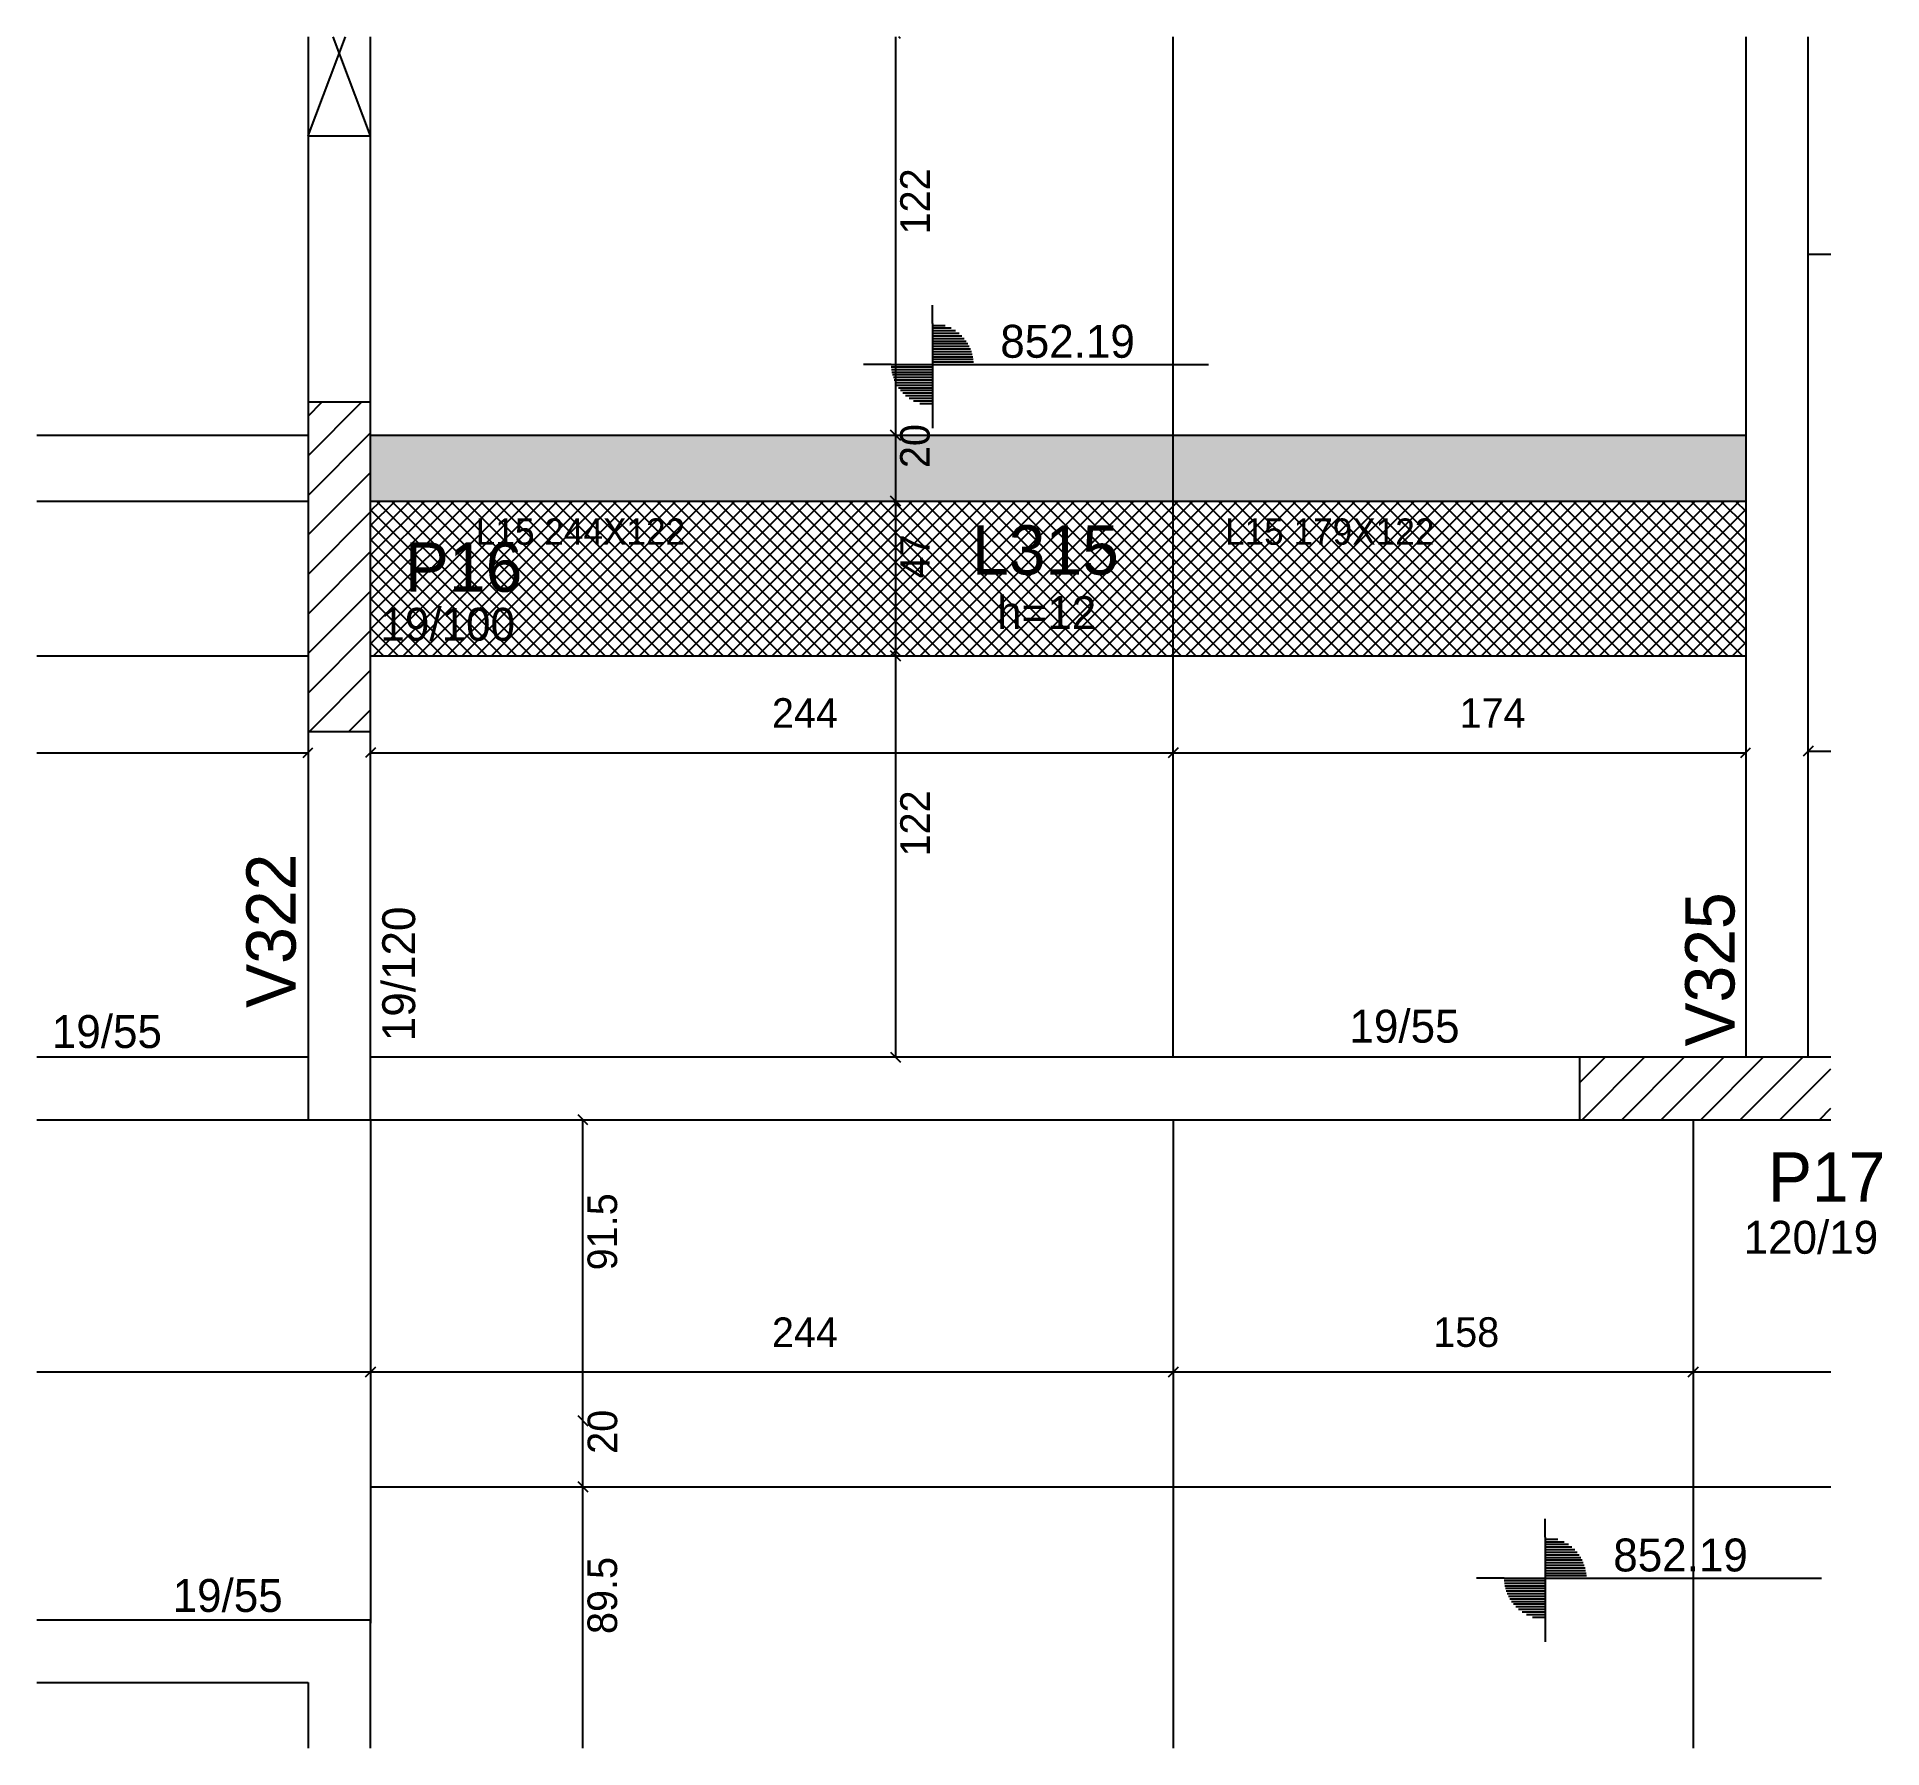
# Model space of a CAD drawing. Header units: metres. Extents: x 5251 to 5812, y 2071 to 2591.
import ezdxf

# ---------------------------------------------------------------- set-up
doc = ezdxf.new("R2010")
doc.units = ezdxf.units.M
for name, color, linetype in [('1', 7, 'Continuous'), ('3', 7, 'Continuous'), ('4', 7, 'Continuous'), ('7', 7, 'Continuous'), ('AUX00', 7, 'Continuous'), ('Hachura', 7, 'Continuous'), ('Painéis', 7, 'Continuous')]:
    doc.layers.add(name, color=color, linetype=linetype)

msp = doc.modelspace()

# ---------------------------------------------------------------- hatches: boundary and pattern name
at = {"layer": 'Hachura'}
h = msp.add_hatch(color=7, dxfattribs=at)
h.dxf.hatch_style = 1
h.paths.add_polyline_path([(5352.07, 2449.94), (5770.07, 2449.94), (5770.07, 2469.94), (5352.07, 2469.94), (5352.07, 2449.94)])
h = msp.add_hatch(dxfattribs=at)
h.set_pattern_fill('ANSI37')
h.paths.add_polyline_path([(5770.07, 2449.94), (5352.07, 2449.94), (5352.07, 2402.94), (5770.07, 2402.94), (5770.07, 2449.94)])

# ---------------------------------------------------------------- linework, layer by layer
at = {"layer": '1', "color": 1, "lineweight": 25}
for p, q in [((5333.07, 2560.94), (5344.48, 2590.96)), ((5352.07, 2560.94), (5340.66, 2590.96))]:
    msp.add_line(p, q, dxfattribs=at)
at = {"layer": '3', "color": 3, "lineweight": 25}
for p, q in [((5522.83, 2503.92), (5522.83, 2509.42)), ((5522.83, 2503.92), (5522.83, 2478.92)), ((5522.83, 2503.31), (5526.68, 2503.31)), ((5522.83, 2502.52), (5528.58, 2502.52)), ((5522.83, 2501.72), (5529.9, 2501.72)), ((5522.83, 2500.93), (5530.94, 2500.93)), ((5522.83, 2500.14), (5531.79, 2500.14)), ((5522.83, 2499.34), (5532.49, 2499.34)), ((5522.83, 2498.55), (5533.09, 2498.55)), ((5522.83, 2497.76), (5533.6, 2497.76)), ((5522.83, 2496.97), (5534.03, 2496.97)), ((5522.83, 2496.17), (5534.39, 2496.17)), ((5510.33, 2491.42), (5501.9, 2491.42)), ((5510.33, 2491.42), (5535.33, 2491.42)), ((5522.83, 2490.62), (5510.33, 2490.62)), ((5522.83, 2495.38), (5534.69, 2495.38)), ((5522.83, 2494.59), (5534.92, 2494.59)), ((5522.83, 2493.79), (5535.1, 2493.79)), ((5522.83, 2493), (5535.23, 2493)), ((5522.83, 2492.21), (5535.33, 2492.21)), ((5535.33, 2491.42), (5606.75, 2491.42)), ((5522.83, 2489.83), (5510.43, 2489.83)), ((5522.83, 2489.04), (5510.56, 2489.04)), ((5522.83, 2488.24), (5510.74, 2488.24)), ((5522.83, 2487.45), (5510.98, 2487.45)), ((5522.83, 2486.66), (5511.27, 2486.66)), ((5522.83, 2485.87), (5511.63, 2485.87)), ((5522.83, 2485.07), (5512.06, 2485.07)), ((5333.07, 2463.68), (5349.33, 2479.94)), ((5333.07, 2475.7), (5337.3, 2479.94)), ((5522.83, 2484.28), (5512.57, 2484.28)), ((5522.83, 2483.49), (5513.17, 2483.49)), ((5522.83, 2482.69), (5513.88, 2482.69)), ((5522.83, 2481.9), (5514.72, 2481.9)), ((5522.83, 2481.11), (5515.76, 2481.11)), ((5522.83, 2480.32), (5517.08, 2480.32)), ((5522.83, 2479.52), (5518.98, 2479.52)), ((5522.83, 2478.92), (5522.83, 2472.05)), ((5333.07, 2451.66), (5352.07, 2470.66)), ((5333.07, 2439.64), (5352.07, 2458.64)), ((5333.07, 2427.62), (5352.07, 2446.62)), ((5333.07, 2415.6), (5352.07, 2434.6)), ((5333.07, 2403.58), (5352.07, 2422.58)), ((5333.07, 2391.56), (5352.07, 2410.56)), ((5333.47, 2379.94), (5352.07, 2398.53)), ((5345.49, 2379.94), (5352.07, 2386.51)), ((5719.57, 2273.18), (5727.32, 2280.94)), ((5720.35, 2261.94), (5739.35, 2280.94)), ((5732.37, 2261.94), (5751.37, 2280.94)), ((5744.39, 2261.94), (5763.39, 2280.94)), ((5756.41, 2261.94), (5775.41, 2280.94)), ((5768.43, 2261.94), (5787.43, 2280.94)), ((5780.45, 2261.94), (5795.96, 2277.45)), ((5792.47, 2261.94), (5795.96, 2265.43)), ((5709.15, 2135.15), (5709.15, 2140.65)), ((5709.15, 2135.15), (5709.15, 2110.15)), ((5709.15, 2134.54), (5713, 2134.54)), ((5709.15, 2133.75), (5714.9, 2133.75)), ((5709.15, 2132.95), (5716.22, 2132.95)), ((5709.15, 2132.16), (5717.26, 2132.16)), ((5709.15, 2131.37), (5718.1, 2131.37)), ((5709.15, 2130.57), (5718.81, 2130.57)), ((5709.15, 2129.78), (5719.41, 2129.78)), ((5709.15, 2128.99), (5719.92, 2128.99)), ((5709.15, 2128.2), (5720.35, 2128.2)), ((5709.15, 2127.4), (5720.71, 2127.4)), ((5709.15, 2126.61), (5721, 2126.61)), ((5709.15, 2125.82), (5721.24, 2125.82)), ((5696.65, 2122.65), (5688.22, 2122.65)), ((5696.65, 2122.65), (5721.65, 2122.65)), ((5709.15, 2121.85), (5696.65, 2121.85)), ((5709.15, 2121.06), (5696.75, 2121.06)), ((5709.15, 2120.27), (5696.88, 2120.27)), ((5709.15, 2125.03), (5721.42, 2125.03)), ((5709.15, 2124.23), (5721.55, 2124.23)), ((5709.15, 2123.44), (5721.65, 2123.44)), ((5721.65, 2122.65), (5793.07, 2122.65)), ((5709.15, 2119.48), (5697.06, 2119.48)), ((5709.15, 2118.68), (5697.29, 2118.68)), ((5709.15, 2117.89), (5697.59, 2117.89)), ((5709.15, 2117.1), (5697.95, 2117.1)), ((5709.15, 2116.3), (5698.38, 2116.3)), ((5709.15, 2115.51), (5698.88, 2115.51)), ((5709.15, 2114.72), (5699.48, 2114.72)), ((5709.15, 2113.93), (5700.19, 2113.93)), ((5709.15, 2113.13), (5701.04, 2113.13)), ((5709.15, 2112.34), (5702.08, 2112.34)), ((5709.15, 2111.55), (5703.4, 2111.55)), ((5709.15, 2110.75), (5705.3, 2110.75)), ((5709.15, 2110.15), (5709.15, 2103.28))]:
    msp.add_line(p, q, dxfattribs=at)
for points in [[(5333.07, 2590.96), (5333.07, 2479.94)], [(5352.07, 2479.94), (5352.07, 2590.96)], [(5770.07, 2590.96), (5770.07, 2280.94)], [(5789.07, 2280.94), (5789.07, 2590.96)], [(5333.07, 2379.94), (5333.07, 2261.94)], [(5352.07, 2261.94), (5352.07, 2379.94)], [(5333.07, 2280.94), (5250.65, 2280.94)], [(5719.57, 2280.94), (5352.07, 2280.94)], [(5250.65, 2261.94), (5342.57, 2261.94)], [(5342.57, 2261.94), (5719.57, 2261.94)], [(5352.07, 2109.94), (5250.65, 2109.94)], [(5352.07, 2071.04), (5352.07, 2109.94)], [(5250.65, 2090.94), (5333.07, 2090.94)], [(5333.07, 2090.94), (5333.07, 2071.04)]]:
    msp.add_lwpolyline(points, dxfattribs=at)
at = {"layer": '7', "color": 7, "lineweight": 25}
for points in [[(5333.07, 2590.96), (5333.07, 2560.94)], [(5352.07, 2560.94), (5352.07, 2590.96)], [(5333.07, 2560.94), (5352.07, 2560.94)], [(5352.07, 2479.94), (5333.07, 2479.94)], [(5333.07, 2479.94), (5333.07, 2379.94)], [(5352.07, 2379.94), (5352.07, 2479.94)], [(5333.07, 2379.94), (5352.07, 2379.94)], [(5795.96, 2280.94), (5719.57, 2280.94)], [(5719.57, 2280.94), (5719.57, 2261.94)], [(5719.57, 2261.94), (5795.96, 2261.94)]]:
    msp.add_lwpolyline(points, dxfattribs=at)
at = {"layer": 'Painéis', "color": 4, "lineweight": 25}
for p, q in [((5511.62, 2590.96), (5511.62, 2469.94)), ((5511.62, 2469.94), (5511.62, 2449.94)), ((5511.62, 2449.94), (5511.62, 2402.94)), ((5511.62, 2402.94), (5511.62, 2280.94)), ((5250.65, 2373.48), (5333.07, 2373.48)), ((5352.07, 2373.48), (5596.07, 2373.48)), ((5596.07, 2373.48), (5770.07, 2373.48)), ((5789.07, 2373.96), (5795.96, 2373.96)), ((5416.63, 2170.44), (5416.63, 2261.94)), ((5250.65, 2185.32), (5352.07, 2185.32)), ((5352.07, 2185.32), (5596.07, 2185.32)), ((5596.07, 2185.32), (5754.07, 2185.32)), ((5754.07, 2185.32), (5795.96, 2185.32)), ((5416.63, 2150.44), (5416.63, 2170.44)), ((5416.63, 2071.04), (5416.63, 2150.44))]:
    msp.add_line(p, q, dxfattribs=at)
at = {"layer": 'Painéis', "color": 0, "lineweight": 25}
for p, q in [((5513.12, 2590.44), (5512.6, 2590.96)), ((5510.12, 2471.44), (5513.12, 2468.44)), ((5513.12, 2468.44), (5510.12, 2471.44)), ((5510.12, 2451.44), (5513.12, 2448.44)), ((5513.12, 2448.44), (5510.12, 2451.44)), ((5510.12, 2404.44), (5513.12, 2401.44)), ((5513.12, 2401.44), (5510.12, 2404.44)), ((5331.57, 2371.98), (5334.57, 2374.98)), ((5353.57, 2374.98), (5350.57, 2371.98)), ((5594.57, 2371.98), (5597.57, 2374.98)), ((5597.57, 2374.98), (5594.57, 2371.98)), ((5768.57, 2371.98), (5771.57, 2374.98)), ((5790.57, 2375.46), (5787.57, 2372.46)), ((5510.12, 2282.44), (5513.12, 2279.44)), ((5418.13, 2260.44), (5415.13, 2263.44)), ((5350.57, 2183.82), (5353.57, 2186.82)), ((5353.57, 2186.82), (5350.57, 2183.82)), ((5594.57, 2183.82), (5597.57, 2186.82)), ((5597.57, 2186.82), (5594.57, 2183.82)), ((5752.57, 2183.82), (5755.57, 2186.82)), ((5755.57, 2186.82), (5752.57, 2183.82)), ((5418.13, 2168.94), (5415.13, 2171.94)), ((5415.13, 2171.94), (5418.13, 2168.94)), ((5418.13, 2148.94), (5415.13, 2151.94)), ((5415.13, 2151.94), (5418.13, 2148.94))]:
    msp.add_line(p, q, dxfattribs=at)
at = {"layer": 'Painéis', "color": 200, "lineweight": 25}
for p, q in [((5596.07, 2280.94), (5596.07, 2590.96)), ((5789.07, 2524.94), (5795.96, 2524.94)), ((5250.65, 2469.94), (5333.07, 2469.94)), ((5352.07, 2469.94), (5770.07, 2469.94)), ((5250.65, 2449.94), (5333.07, 2449.94)), ((5352.07, 2449.94), (5770.07, 2449.94)), ((5250.65, 2402.94), (5333.07, 2402.94)), ((5352.07, 2402.94), (5770.07, 2402.94)), ((5352.07, 2261.94), (5352.07, 2109.01)), ((5596.07, 2261.94), (5596.07, 2071.04)), ((5754.07, 2261.94), (5754.07, 2071.04)), ((5352.07, 2150.44), (5795.96, 2150.44))]:
    msp.add_line(p, q, dxfattribs=at)

# ---------------------------------------------------------------- texts
at = {"layer": '3', "color": 3, "lineweight": 25}
for s, p in [('852.19', (5543.49, 2493.48)), ('19/100', (5355.08, 2407.49)), ('h=12', (5542.54, 2411.04)), ('19/55', (5255.19, 2283.75)), ('19/55', (5649.62, 2285.37)), ('120/19', (5769.43, 2221.24)), ('852.19', (5729.81, 2124.71)), ('19/55', (5291.9, 2112.41))]:
    msp.add_text(s, height=10, dxfattribs=at).set_placement(p)
msp.add_text('19/120', height=10, rotation=90, dxfattribs=at).set_placement((5365.62, 2285.82))
at = {"layer": '4', "color": 4, "lineweight": 25}
for s, p in [('L315', (5534.9, 2427.59)), ('P16', (5362.51, 2422.38)), ('P17', (5776.84, 2237.06))]:
    msp.add_text(s, height=15, dxfattribs=at).set_placement(p)
for s, p in [('V322', (5329.32, 2295.94)), ('V325', (5766.67, 2284.2))]:
    msp.add_text(s, height=15, rotation=90, dxfattribs=at).set_placement(p)
at = {"layer": 'AUX00', "color": 7, "lineweight": 25}
for s, p in [('L15^J244X122', (5384.04, 2436.65)), ('L15^J179X122', (5611.79, 2436.65))]:
    msp.add_text(s, height=8, dxfattribs=at).set_placement(p)
at = {"layer": 'Painéis', "color": 240, "lineweight": 25}
for s, p in [('122', (5522.07, 2530.94)), ('20', (5522.03, 2459.94)), ('47', (5522.06, 2426.44)), ('122', (5522.07, 2341.94)), ('91.5', (5427.01, 2216.19)), ('20', (5427.04, 2160.44)), ('89.5', (5427.01, 2105.69))]:
    msp.add_text(s, height=9, rotation=90, dxfattribs=at).set_placement(p)
for s, p in [('244', (5474.07, 2381.04)), ('174', (5683.07, 2381.04)), ('244', (5474.07, 2192.88)), ('158', (5675.07, 2192.94))]:
    msp.add_text(s, height=9, dxfattribs=at).set_placement(p)

doc.saveas('drawing.dxf')
